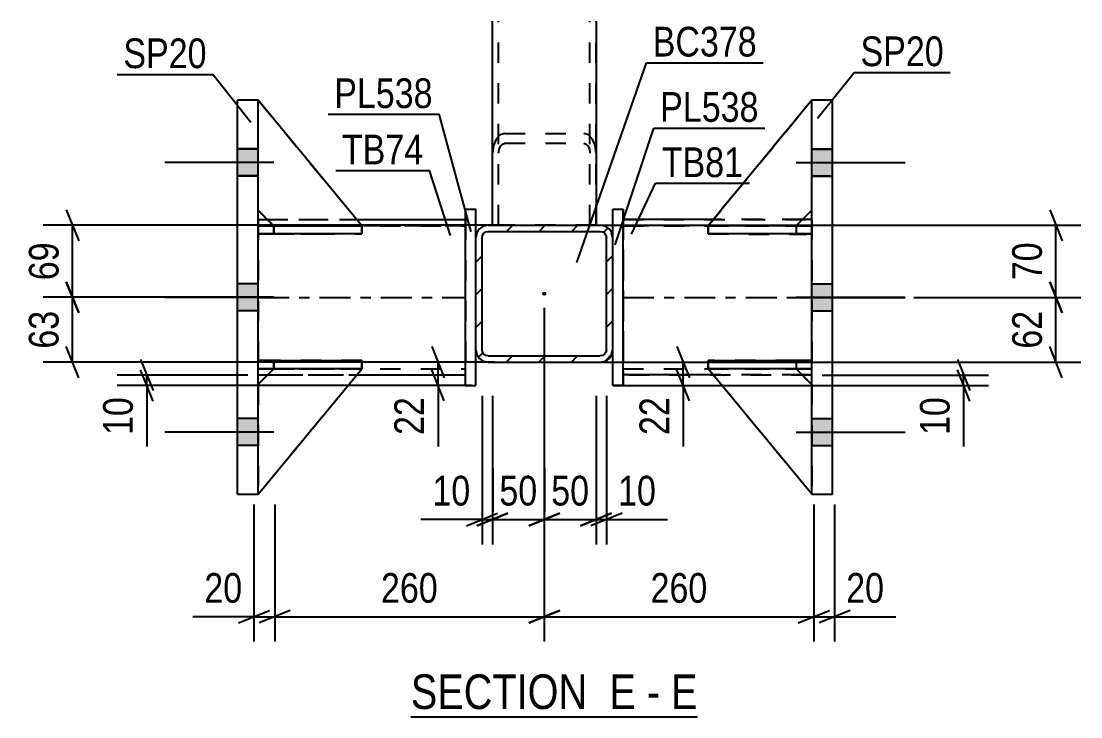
# Model space of a CAD drawing. Header units: millimetres. Extents: x 0 to 841, y 0 to 594.
# Drawn here: x 189.4 to 291.6, y 102.6 to 169.7 of the extents above; entities that cross this region are included whole.
import ezdxf

# ---------------------------------------------------------------- set-up
doc = ezdxf.new("R2010")
doc.units = ezdxf.units.MM
doc.linetypes.add('DXK_LINE_DOT2', pattern=[3.9198, 1.9599, -1.9599])
doc.linetypes.add('DXK_LINE_DOT3', pattern=[5.9187, 2.979, -0.9799, 0.9799, -0.9799])
doc.styles.add('Arial Narrow', font='ARIALN.TTF', dxfattribs={"height": 0.2})

# ---------------------------------------------------------------- blocks, each defined once
blk = doc.blocks.new('Unknown-122573578-15 - 1250')
at = {"color": 6, "linetype": 'Continuous'}
blk.add_line((226.98, 102.63), (254.62, 102.63), dxfattribs=at)
at = {"color": 0, "linetype": 'Continuous'}
for points in [[(245.08, 103.38), (245.08, 106.88), (226.98, 106.88), (226.98, 103.38)], [(248.69, 103.38), (248.69, 106.88), (246.13, 106.88), (246.13, 103.38)], [(251.02, 103.38), (251.02, 106.88), (249.74, 106.88), (249.74, 103.38)], [(254.62, 103.38), (254.62, 106.88), (252.07, 106.88), (252.07, 103.38)]]:
    blk.add_wipeout(points, dxfattribs=at)
at = {"color": 7, "linetype": 'Continuous', "style": 'Arial Narrow'}
for s, p in [('SECTION ', (226.98, 103.38)), ('E', (246.13, 103.38)), ('E', (252.07, 103.38)), ('-', (249.74, 103.38))]:
    blk.add_text(s, height=3.34, dxfattribs=at).set_placement(p)
blk = doc.blocks.new('Part-122573578-1292 - 1250')
at = {"color": 2, "linetype": 'Continuous'}
for p, q in [((210.25, 124.09), (210.25, 162.1)), ((212.25, 162.1), (210.25, 162.1)), ((212.25, 124.09), (212.25, 162.1)), ((210.25, 124.1), (212.25, 124.1))]:
    blk.add_line(p, q, dxfattribs=at)
blk = doc.blocks.new('Part-122573578-1438 - 1250')
at = {"color": 2, "linetype": 'Continuous'}
for p, q in [((256.15, 150.6), (247.45, 150.6)), ((265.65, 150.6), (264.75, 150.6)), ((256.13, 135.6), (247.45, 135.6)), ((265.65, 135.6), (264.74, 135.6))]:
    blk.add_line(p, q, dxfattribs=at)
at = {"color": 7, "linetype": 'DXK_LINE_DOT2'}
for p, q in [((247.45, 150.6), (247.45, 150.59)), ((247.45, 135.6), (247.45, 150.6)), ((247.45, 150.59), (247.45, 135.59)), ((247.45, 150.59), (265.65, 150.59)), ((264.75, 150.6), (256.15, 150.6)), ((265.65, 150.59), (265.65, 150.6)), ((265.65, 150.6), (265.65, 135.59)), ((247.45, 150), (247.45, 149.99)), ((265.65, 150), (247.45, 150)), ((247.45, 149.99), (265.65, 149.99)), ((247.45, 136.19), (247.45, 136.2)), ((247.45, 136.2), (265.65, 136.2)), ((247.45, 136.19), (265.65, 136.19)), ((247.45, 135.59), (247.45, 135.6)), ((265.65, 135.59), (247.45, 135.59)), ((264.74, 135.6), (256.13, 135.6))]:
    blk.add_line(p, q, dxfattribs=at)
at = {"color": 7, "linetype": 'DXK_LINE_DOT3'}
blk.add_line((247.45, 143.09), (265.65, 143.09), dxfattribs=at)
blk = doc.blocks.new('Part-122573578-1297 - 1250')
at = {"color": 2, "linetype": 'Continuous'}
for p, q in [((265.65, 124.09), (265.65, 162.1)), ((267.65, 162.1), (265.65, 162.1)), ((267.65, 124.09), (267.65, 162.1)), ((265.65, 124.1), (267.65, 124.1))]:
    blk.add_line(p, q, dxfattribs=at)
blk = doc.blocks.new('Part-122573578-1298 - 1250')
at = {"color": 2, "linetype": 'Continuous'}
for p, q in [((212.25, 149.2), (212.25, 150)), ((212.25, 150), (221, 150)), ((222.25, 150), (222.24, 150)), ((222.25, 149.2), (222.25, 150)), ((212.25, 149.2), (213.75, 149.2)), ((222.25, 149.2), (212.25, 149.2))]:
    blk.add_line(p, q, dxfattribs=at)
at = {"color": 7, "linetype": 'DXK_LINE_DOT2'}
for p, q in [((213.75, 150), (212.25, 150)), ((213.75, 149.2), (213.75, 150)), ((222.24, 150), (213.75, 150)), ((221, 150), (222.24, 150)), ((212.25, 149.2), (212.25, 149.2)), ((212.25, 149.2), (212.25, 149.2)), ((213.75, 149.2), (222.25, 149.2))]:
    blk.add_line(p, q, dxfattribs=at)
blk = doc.blocks.new('Part-122573578-1299 - 1250')
at = {"color": 2, "linetype": 'Continuous'}
for p, q in [((212.25, 136.2), (212.25, 137)), ((212.25, 137), (222.25, 137)), ((222.25, 136.2), (222.25, 137)), ((212.25, 136.2), (213.75, 136.2)), ((222.25, 136.2), (212.25, 136.2))]:
    blk.add_line(p, q, dxfattribs=at)
at = {"color": 7, "linetype": 'DXK_LINE_DOT2'}
for p, q in [((213.75, 137), (212.25, 137)), ((213.75, 136.2), (213.75, 137)), ((222.25, 137), (213.75, 137)), ((212.25, 136.2), (212.25, 136.2)), ((212.25, 136.2), (212.25, 136.2)), ((213.75, 136.2), (222.25, 136.2))]:
    blk.add_line(p, q, dxfattribs=at)
blk = doc.blocks.new('Part-122573578-1428 - 1250')
at = {"color": 2, "linetype": 'Continuous'}
for p, q in [((232.25, 151.6), (233.25, 151.6)), ((232.25, 134.6), (232.25, 151.6)), ((233.25, 148.84), (233.25, 151.6)), ((233.25, 134.6), (233.25, 138.04)), ((232.25, 134.6), (233.25, 134.6)), ((232.25, 134.6), (233.25, 134.6))]:
    blk.add_line(p, q, dxfattribs=at)
at = {"color": 7, "linetype": 'DXK_LINE_DOT2'}
for p, q in [((232.25, 151.6), (233.25, 151.6)), ((233.25, 138.04), (233.25, 148.84)), ((232.25, 134.6), (232.25, 134.6)), ((232.25, 134.6), (232.25, 134.6)), ((233.25, 134.6), (233.25, 134.6)), ((233.25, 134.6), (233.25, 134.6))]:
    blk.add_line(p, q, dxfattribs=at)
blk = doc.blocks.new('Part-122573578-1300 - 1250')
at = {"color": 7, "linetype": 'DXK_LINE_DOT2'}
for p, q in [((212.25, 149.99), (212.25, 150)), ((212.25, 149.2), (212.25, 150)), ((212.25, 150), (213.75, 150)), ((222.25, 150), (212.7, 149.99)), ((213.75, 150), (222.25, 150)), ((213.75, 150), (213.75, 149.2)), ((222.25, 150), (222.25, 149.2)), ((213.75, 149.2), (212.25, 149.2)), ((212.25, 149.2), (212.25, 149.19)), ((222.25, 149.2), (212.7, 149.19)), ((222.25, 149.2), (213.75, 149.2))]:
    blk.add_line(p, q, dxfattribs=at)
blk = doc.blocks.new('Part-122573578-1301 - 1250')
at = {"color": 7, "linetype": 'DXK_LINE_DOT2'}
for p, q in [((212.25, 136.99), (212.25, 137)), ((212.25, 136.2), (212.25, 137)), ((212.25, 137), (213.75, 137)), ((222.25, 137), (212.7, 136.99)), ((213.75, 137), (222.25, 137)), ((213.75, 137), (213.75, 136.2)), ((222.25, 137), (222.25, 136.2)), ((213.75, 136.2), (212.25, 136.2)), ((212.25, 136.2), (212.25, 136.19)), ((222.25, 136.2), (212.7, 136.19)), ((222.25, 136.2), (213.75, 136.2))]:
    blk.add_line(p, q, dxfattribs=at)
blk = doc.blocks.new('Part-122573578-1302 - 1250')
at = {"color": 7, "linetype": 'DXK_LINE_DOT2'}
for p, q in [((212.25, 151.49), (212.25, 162.1)), ((212.25, 162.1), (222.25, 149.99)), ((212.25, 162.1), (222.25, 149.99)), ((213.75, 149.99), (212.25, 151.49)), ((213.75, 149.99), (212.25, 151.49)), ((222.25, 149.99), (213.75, 149.99)), ((213.75, 149.99), (213.75, 149.99)), ((213.75, 149.99), (222.25, 149.99)), ((222.25, 149.99), (222.25, 149.99))]:
    blk.add_line(p, q, dxfattribs=at)
blk = doc.blocks.new('Part-122573578-1303 - 1250')
at = {"color": 2, "linetype": 'Continuous'}
for p, q in [((222.25, 149.99), (212.25, 162.1)), ((213.73, 150), (212.25, 151.49)), ((221, 149.99), (222.25, 149.99)), ((222.25, 149.99), (222.25, 149.99))]:
    blk.add_line(p, q, dxfattribs=at)
at = {"color": 7, "linetype": 'DXK_LINE_DOT2'}
for p, q in [((212.25, 151.49), (212.25, 162.1)), ((212.25, 162.1), (222.25, 149.99)), ((213.75, 149.99), (212.25, 151.49)), ((213.75, 149.99), (213.73, 150)), ((222.25, 149.99), (213.75, 149.99)), ((213.75, 149.99), (213.75, 149.99)), ((213.75, 149.99), (221, 149.99))]:
    blk.add_line(p, q, dxfattribs=at)
blk = doc.blocks.new('Part-122573578-1304 - 1250')
at = {"color": 7, "linetype": 'DXK_LINE_DOT2'}
for p, q in [((213.75, 136.19), (212.25, 134.69)), ((212.25, 124.1), (222.25, 136.19)), ((212.25, 134.68), (213.75, 136.18)), ((212.25, 124.1), (222.25, 136.18)), ((222.25, 136.19), (213.75, 136.19)), ((213.75, 136.19), (213.75, 136.18)), ((213.75, 136.18), (222.25, 136.18)), ((222.25, 136.19), (222.25, 136.18)), ((212.25, 134.69), (212.25, 124.1))]:
    blk.add_line(p, q, dxfattribs=at)
at = {"color": 2, "linetype": 'Continuous'}
blk.add_line((212.25, 124.1), (212.25, 124.1), dxfattribs=at)
blk = doc.blocks.new('Part-122573578-1433 - 1250')
at = {"color": 2, "linetype": 'Continuous'}
for p, q in [((246.45, 151.6), (247.45, 151.6)), ((246.45, 148.84), (246.45, 151.6)), ((247.45, 134.6), (247.45, 151.6)), ((246.45, 134.6), (246.45, 138.04)), ((246.45, 134.6), (247.45, 134.6)), ((247.45, 134.6), (246.45, 134.6))]:
    blk.add_line(p, q, dxfattribs=at)
at = {"color": 7, "linetype": 'DXK_LINE_DOT2'}
for p, q in [((246.45, 151.6), (246.45, 151.6)), ((246.45, 151.6), (247.45, 151.6)), ((246.45, 134.6), (246.45, 151.6)), ((247.45, 151.6), (247.45, 151.6)), ((247.45, 151.6), (247.45, 134.6)), ((246.45, 138.04), (246.45, 148.84)), ((246.45, 134.6), (246.45, 134.6)), ((247.45, 134.6), (247.45, 134.6))]:
    blk.add_line(p, q, dxfattribs=at)
blk = doc.blocks.new('Part-122573578-1305 - 1250')
at = {"color": 2, "linetype": 'Continuous'}
for p, q in [((213.75, 136.19), (212.25, 134.69)), ((212.25, 124.1), (222.25, 136.19)), ((222.25, 136.19), (213.75, 136.19)), ((213.75, 136.19), (213.75, 136.19)), ((222.25, 136.19), (222.25, 136.19))]:
    blk.add_line(p, q, dxfattribs=at)
at = {"color": 7, "linetype": 'DXK_LINE_DOT2'}
for p, q in [((212.25, 134.69), (213.75, 136.19)), ((212.25, 124.1), (222.25, 136.19)), ((213.75, 136.19), (222.25, 136.19)), ((212.25, 134.69), (212.25, 124.1))]:
    blk.add_line(p, q, dxfattribs=at)
blk = doc.blocks.new('Part-122573578-1306 - 1250')
at = {"color": 2, "linetype": 'Continuous'}
for p, q in [((255.65, 150), (255.65, 150)), ((255.65, 150), (255.65, 149.2)), ((265.65, 150), (256.89, 150)), ((265.65, 149.2), (265.65, 150)), ((265.65, 149.2), (255.65, 149.2)), ((264.15, 149.2), (265.65, 149.2))]:
    blk.add_line(p, q, dxfattribs=at)
at = {"color": 7, "linetype": 'DXK_LINE_DOT2'}
for p, q in [((256.89, 150), (255.65, 150)), ((264.15, 150), (255.65, 150)), ((264.15, 150), (265.65, 150)), ((264.15, 150), (264.15, 149.2)), ((265.65, 150), (265.65, 150)), ((255.65, 149.2), (264.15, 149.2)), ((265.65, 149.2), (265.65, 149.2)), ((265.65, 149.2), (265.65, 149.2))]:
    blk.add_line(p, q, dxfattribs=at)
blk = doc.blocks.new('Bolt-122573578-1352 - 1250')
at = {"linetype": 'Continuous'}
for points in [[(267.65, 154.8), (267.65, 157.4), (265.65, 157.4), (265.65, 154.8)], [(267.65, 154.79), (267.65, 157.39), (265.65, 157.39), (265.65, 154.79)], [(267.65, 154.79), (267.65, 157.39), (265.65, 157.39), (265.65, 154.79)], [(267.65, 141.8), (267.65, 144.4), (265.65, 144.4), (265.65, 141.8)], [(267.65, 141.79), (267.65, 144.39), (265.65, 144.39), (265.65, 141.79)], [(267.65, 128.8), (267.65, 131.4), (265.65, 131.4), (265.65, 128.8)], [(267.65, 128.79), (267.65, 131.39), (265.65, 131.39), (265.65, 128.79)], [(267.65, 128.79), (267.65, 131.39), (265.65, 131.39), (265.65, 128.79)]]:
    blk.add_hatch(color=1, dxfattribs=at).paths.add_polyline_path(points)
at = {"color": 1, "linetype": 'Continuous'}
for p, q in [((265.65, 157.4), (267.65, 157.4)), ((265.65, 157.39), (267.65, 157.39)), ((265.65, 157.39), (267.65, 157.39)), ((264.15, 156.1), (274.65, 156.1)), ((264.15, 156.09), (274.65, 156.09)), ((264.15, 156.09), (274.65, 156.09)), ((265.65, 154.8), (267.65, 154.8)), ((265.65, 154.79), (267.65, 154.79)), ((265.65, 154.79), (267.65, 154.79)), ((265.65, 144.4), (267.65, 144.4)), ((265.65, 144.39), (267.65, 144.39)), ((264.15, 143.1), (274.65, 143.1)), ((264.15, 143.09), (274.65, 143.09)), ((265.65, 141.8), (267.65, 141.8)), ((265.65, 141.79), (267.65, 141.79)), ((265.65, 131.4), (267.65, 131.4)), ((265.65, 131.39), (267.65, 131.39)), ((265.65, 131.39), (267.65, 131.39)), ((264.15, 130.1), (274.65, 130.1)), ((264.15, 130.09), (274.65, 130.09)), ((264.15, 130.09), (274.65, 130.09)), ((265.65, 128.8), (267.65, 128.8)), ((265.65, 128.79), (267.65, 128.79)), ((265.65, 128.79), (267.65, 128.79))]:
    blk.add_line(p, q, dxfattribs=at)
blk = doc.blocks.new('Bolt-122573578-1353 - 1250')
at = {"linetype": 'Continuous'}
for points in [[(212.25, 154.8), (212.25, 157.4), (210.25, 157.4), (210.25, 154.8)], [(212.25, 154.79), (212.25, 157.39), (210.25, 157.39), (210.25, 154.79)], [(212.25, 154.79), (212.25, 157.39), (210.25, 157.39), (210.25, 154.79)], [(212.25, 141.8), (212.25, 144.4), (210.25, 144.4), (210.25, 141.8)], [(212.25, 141.79), (212.25, 144.39), (210.25, 144.39), (210.25, 141.79)], [(212.25, 128.8), (212.25, 131.4), (210.25, 131.4), (210.25, 128.8)], [(212.25, 128.79), (212.25, 131.39), (210.25, 131.39), (210.25, 128.79)], [(212.25, 128.79), (212.25, 131.39), (210.25, 131.39), (210.25, 128.79)]]:
    blk.add_hatch(color=1, dxfattribs=at).paths.add_polyline_path(points)
at = {"color": 1, "linetype": 'Continuous'}
for p, q in [((212.25, 157.4), (210.25, 157.4)), ((212.25, 157.39), (210.25, 157.39)), ((212.25, 157.39), (210.25, 157.39)), ((213.75, 156.1), (203.25, 156.1)), ((213.75, 156.09), (203.25, 156.09)), ((213.75, 156.09), (203.25, 156.09)), ((212.25, 154.8), (210.25, 154.8)), ((212.25, 154.79), (210.25, 154.79)), ((212.25, 154.79), (210.25, 154.79)), ((212.25, 144.4), (210.25, 144.4)), ((212.25, 144.39), (210.25, 144.39)), ((213.75, 143.1), (203.25, 143.1)), ((213.75, 143.09), (203.25, 143.09)), ((212.25, 141.8), (210.25, 141.8)), ((212.25, 141.79), (210.25, 141.79)), ((212.25, 131.4), (210.25, 131.4)), ((212.25, 131.39), (210.25, 131.39)), ((212.25, 131.39), (210.25, 131.39)), ((213.75, 130.1), (203.25, 130.1)), ((213.75, 130.09), (203.25, 130.09)), ((213.75, 130.09), (203.25, 130.09)), ((212.25, 128.8), (210.25, 128.8)), ((212.25, 128.79), (210.25, 128.79)), ((212.25, 128.79), (210.25, 128.79))]:
    blk.add_line(p, q, dxfattribs=at)
blk = doc.blocks.new('Part-122573578-1392 - 1250')
at = {"color": 2, "linetype": 'Continuous'}
for p, q in [((255.65, 137), (265.65, 137)), ((255.65, 137), (255.65, 136.2)), ((265.65, 136.2), (265.65, 137)), ((265.65, 136.2), (255.65, 136.2)), ((264.15, 136.2), (265.65, 136.2))]:
    blk.add_line(p, q, dxfattribs=at)
at = {"color": 7, "linetype": 'DXK_LINE_DOT2'}
for p, q in [((264.15, 137), (255.65, 137)), ((265.65, 137), (264.15, 137)), ((264.15, 137), (264.15, 136.2)), ((265.65, 137), (265.65, 137)), ((255.65, 136.2), (264.15, 136.2)), ((265.65, 136.2), (265.65, 136.2)), ((265.65, 136.2), (265.65, 136.2))]:
    blk.add_line(p, q, dxfattribs=at)
blk = doc.blocks.new('Part-122573578-1457 - 1250')
at = {"linetype": 'Continuous'}
h = blk.add_hatch(dxfattribs=at)
h.set_pattern_fill('', scale=0.7, style=0, pattern_type=0)
h.set_pattern_definition([(45, (245.7052, 136.9355), (-1.57154, 1.57154), [])])
h.paths.add_polyline_path([(245.25, 136.84), (245.71, 136.94), (246.09, 137.2), (246.35, 137.58), (246.45, 138.04), (246.45, 148.84), (246.35, 149.3), (246.09, 149.69), (245.71, 149.95), (245.25, 150.04), (234.45, 150.04), (233.99, 149.95), (233.6, 149.69), (233.34, 149.3), (233.25, 148.84), (233.25, 138.04), (233.34, 137.58), (233.6, 137.2), (233.99, 136.94), (234.45, 136.84)])
h.paths.add_polyline_path([(234.45, 137.44), (234.22, 137.49), (234.02, 137.62), (233.89, 137.81), (233.85, 138.04), (233.85, 148.84), (233.89, 149.07), (234.02, 149.27), (234.22, 149.4), (234.45, 149.44), (245.25, 149.44), (245.48, 149.4), (245.67, 149.27), (245.8, 149.07), (245.85, 148.84), (245.85, 138.04), (245.8, 137.81), (245.67, 137.62), (245.48, 137.49), (245.25, 137.44)])
blk.add_hatch(color=246, dxfattribs=at).paths.add_polyline_path([(239.85, 143.34, -1), (239.85, 143.54, -1)])
at = {"color": 2, "linetype": 'Continuous'}
for p, q in [((233.34, 149.3), (233.25, 148.84)), ((233.89, 149.07), (234.02, 149.27)), ((234.45, 150.04), (233.99, 149.95)), ((234.02, 149.27), (234.22, 149.4)), ((234.22, 149.4), (234.45, 149.44)), ((234.45, 150.04), (245.25, 150.04)), ((234.45, 149.44), (245.25, 149.44)), ((245.71, 149.95), (245.25, 150.04)), ((245.25, 149.44), (245.48, 149.4)), ((245.48, 149.4), (245.67, 149.27)), ((245.67, 149.27), (245.8, 149.07)), ((246.45, 148.84), (246.35, 149.3)), ((233.25, 138.04), (233.25, 148.84)), ((233.85, 148.84), (233.89, 149.07)), ((233.85, 138.04), (233.85, 148.84)), ((245.8, 149.07), (245.85, 148.84)), ((245.85, 138.04), (245.85, 148.84)), ((246.45, 138.04), (246.45, 148.84)), ((233.25, 138.04), (233.34, 137.58)), ((233.89, 137.81), (233.85, 138.04)), ((245.85, 138.04), (245.8, 137.81)), ((246.35, 137.58), (246.45, 138.04)), ((234.02, 137.62), (233.89, 137.81)), ((234.22, 137.49), (234.02, 137.62)), ((234.45, 137.44), (234.22, 137.49)), ((234.45, 137.44), (245.25, 137.44)), ((245.48, 137.49), (245.25, 137.44)), ((245.67, 137.62), (245.48, 137.49)), ((245.8, 137.81), (245.67, 137.62)), ((233.99, 136.94), (234.45, 136.84)), ((234.45, 136.84), (245.25, 136.84)), ((245.25, 136.84), (245.71, 136.94))]:
    blk.add_line(p, q, dxfattribs=at)
at = {"color": 7, "linetype": 'DXK_LINE_DOT3'}
blk.add_line((239.85, 143.44), (239.85, 143.44), dxfattribs=at)
at = {"color": 246, "linetype": 'DXK_LINE_DOT2'}
blk.add_line((239.85, 143.44), (239.85, 143.44), dxfattribs=at)
at = {"color": 246, "linetype": 'Continuous'}
blk.add_circle((239.85, 143.44), 0.1, dxfattribs=at)
at = {"color": 2, "linetype": 'Continuous'}
for centre, start, end in [((234.45, 148.84), 112.5, 157.5), ((245.25, 148.84), 22.5, 67.5), ((234.45, 138.04), 202.5, 247.5), ((245.25, 138.04), 292.5, 337.5)]:
    blk.add_arc(centre, 1.2, start, end, dxfattribs=at)
blk = doc.blocks.new('Part-122573578-1393 - 1250')
at = {"color": 7, "linetype": 'DXK_LINE_DOT2'}
for p, q in [((255.65, 149.2), (255.65, 150)), ((255.65, 150), (265.19, 149.99)), ((255.65, 150), (264.15, 150)), ((264.15, 150), (265.65, 150)), ((264.15, 150), (264.15, 149.2)), ((265.65, 150), (265.65, 149.99)), ((265.65, 149.2), (265.65, 150)), ((264.15, 149.2), (255.65, 149.2)), ((255.65, 149.2), (265.19, 149.19)), ((265.65, 149.2), (264.15, 149.2)), ((265.65, 149.19), (265.65, 149.2))]:
    blk.add_line(p, q, dxfattribs=at)
blk = doc.blocks.new('Part-122573578-1394 - 1250')
at = {"color": 7, "linetype": 'DXK_LINE_DOT2'}
for p, q in [((255.65, 136.2), (255.65, 137)), ((255.65, 137), (265.19, 136.99)), ((255.65, 137), (264.15, 137)), ((264.15, 137), (265.65, 137)), ((264.15, 137), (264.15, 136.2)), ((265.65, 137), (265.65, 136.99)), ((265.65, 136.2), (265.65, 137)), ((264.15, 136.2), (255.65, 136.2)), ((255.65, 136.2), (265.19, 136.19)), ((265.65, 136.2), (264.15, 136.2)), ((265.65, 136.19), (265.65, 136.2))]:
    blk.add_line(p, q, dxfattribs=at)
blk = doc.blocks.new('Part-122573578-1395 - 1250')
at = {"color": 7, "linetype": 'DXK_LINE_DOT2'}
for p, q in [((265.65, 162.1), (255.65, 149.99)), ((255.65, 149.99), (265.65, 162.1)), ((265.65, 151.49), (265.65, 162.1)), ((264.15, 149.99), (265.65, 151.49)), ((264.15, 149.99), (265.65, 151.49)), ((255.65, 149.99), (264.15, 149.99)), ((255.65, 149.99), (255.65, 149.99)), ((264.15, 149.99), (255.65, 149.99)), ((264.15, 149.99), (264.15, 149.99))]:
    blk.add_line(p, q, dxfattribs=at)
blk = doc.blocks.new('Part-122573578-1396 - 1250')
at = {"color": 2, "linetype": 'Continuous'}
for p, q in [((265.65, 162.1), (255.65, 149.99)), ((264.16, 150), (265.65, 151.49)), ((256.89, 149.99), (255.65, 149.99)), ((255.65, 149.99), (255.65, 149.99))]:
    blk.add_line(p, q, dxfattribs=at)
at = {"color": 7, "linetype": 'DXK_LINE_DOT2'}
for p, q in [((255.65, 149.99), (265.65, 162.1)), ((265.65, 151.49), (265.65, 162.1)), ((264.15, 149.99), (265.65, 151.49)), ((264.15, 149.99), (255.65, 149.99)), ((264.15, 149.99), (256.89, 149.99)), ((264.15, 149.99), (264.16, 150)), ((264.15, 149.99), (264.15, 149.99))]:
    blk.add_line(p, q, dxfattribs=at)
blk = doc.blocks.new('Part-122573578-1397 - 1250')
at = {"color": 7, "linetype": 'DXK_LINE_DOT2'}
for p, q in [((255.65, 136.18), (255.65, 136.19)), ((264.15, 136.19), (255.65, 136.19)), ((265.65, 124.1), (255.65, 136.19)), ((255.65, 136.18), (264.15, 136.18)), ((265.65, 124.1), (255.65, 136.18)), ((264.15, 136.18), (264.15, 136.19)), ((264.15, 136.19), (265.65, 134.69)), ((264.15, 136.18), (265.65, 134.68)), ((265.65, 134.69), (265.65, 124.1))]:
    blk.add_line(p, q, dxfattribs=at)
at = {"color": 2, "linetype": 'Continuous'}
blk.add_line((265.65, 124.1), (265.65, 124.1), dxfattribs=at)
blk = doc.blocks.new('Part-122573578-1398 - 1250')
at = {"color": 2, "linetype": 'Continuous'}
for p, q in [((255.65, 136.19), (255.65, 136.19)), ((264.15, 136.19), (255.65, 136.19)), ((265.65, 124.1), (255.65, 136.19)), ((264.15, 136.19), (264.15, 136.19)), ((264.15, 136.19), (265.65, 134.69))]:
    blk.add_line(p, q, dxfattribs=at)
at = {"color": 7, "linetype": 'DXK_LINE_DOT2'}
for p, q in [((255.65, 136.19), (264.15, 136.19)), ((265.65, 124.1), (255.65, 136.19)), ((264.15, 136.19), (265.65, 134.69)), ((265.65, 134.69), (265.65, 124.1))]:
    blk.add_line(p, q, dxfattribs=at)
blk = doc.blocks.new('Part-122573578-1413 - 1250')
at = {"color": 2, "linetype": 'Continuous'}
for p, q in [((212.25, 150.6), (213.14, 150.6)), ((221.74, 150.6), (232.25, 150.6)), ((212.25, 135.6), (213.15, 135.6)), ((221.76, 135.6), (232.25, 135.6))]:
    blk.add_line(p, q, dxfattribs=at)
at = {"color": 7, "linetype": 'DXK_LINE_DOT2'}
for p, q in [((212.25, 150.59), (212.25, 150.6)), ((212.25, 150.6), (212.25, 135.59)), ((212.25, 150.59), (232.25, 150.59)), ((213.14, 150.6), (221.74, 150.6)), ((232.25, 150.59), (232.25, 150.6)), ((232.25, 150.6), (232.25, 135.59)), ((212.25, 150), (232.25, 150)), ((232.25, 149.99), (212.25, 149.99)), ((212.25, 136.2), (232.25, 136.2)), ((212.25, 136.19), (232.25, 136.19)), ((232.25, 135.59), (212.25, 135.59)), ((213.15, 135.6), (221.76, 135.6))]:
    blk.add_line(p, q, dxfattribs=at)
at = {"color": 7, "linetype": 'DXK_LINE_DOT3'}
blk.add_line((212.25, 143.09), (232.25, 143.09), dxfattribs=at)
blk = doc.blocks.new('Part-122573578-1468 - 1250')
at = {"color": 2, "linetype": 'Continuous'}
for p, q in [((234.85, 150.04), (234.85, 169.73)), ((244.85, 169.73), (244.85, 150.04))]:
    blk.add_line(p, q, dxfattribs=at)
at = {"color": 7, "linetype": 'DXK_LINE_DOT2'}
for p, q in [((235.45, 150.04), (235.45, 169.73)), ((244.25, 150.04), (244.25, 169.73)), ((244.85, 150.04), (234.85, 150.04))]:
    blk.add_line(p, q, dxfattribs=at)
blk = doc.blocks.new('Part-122573578-1469 - 1250')
at = {"color": 7, "linetype": 'DXK_LINE_DOT2'}
for p, q in [((234.85, 150.04), (234.85, 169.73)), ((235.45, 150.04), (235.45, 169.73)), ((244.25, 150.04), (244.25, 169.73)), ((244.85, 150.04), (244.85, 169.73)), ((235.59, 158.75), (235.2, 158.34)), ((236.05, 158.89), (235.59, 158.75)), ((236.05, 158.89), (243.65, 158.89)), ((244.11, 158.75), (243.65, 158.89)), ((244.49, 158.34), (244.11, 158.75)), ((234.94, 157.72), (234.85, 157)), ((235.2, 158.34), (234.94, 157.72)), ((235.49, 157.36), (235.62, 157.67)), ((235.62, 157.67), (235.82, 157.87)), ((235.82, 157.87), (236.05, 157.95)), ((236.05, 157.95), (243.65, 157.95)), ((243.65, 157.95), (243.88, 157.87)), ((243.88, 157.87), (244.07, 157.67)), ((244.07, 157.67), (244.2, 157.36)), ((244.75, 157.72), (244.49, 158.34)), ((244.85, 157), (244.75, 157.72)), ((235.45, 157), (235.49, 157.36)), ((244.2, 157.36), (244.25, 157)), ((234.85, 150.04), (244.85, 150.04))]:
    blk.add_line(p, q, dxfattribs=at)
blk = doc.blocks.new('StraightDimension-122573578-1581 - 1250')
at = {"color": 7, "linetype": 'Continuous'}
for p, q in [((229, 138.34), (230.2, 135.34)), ((235.05, 136.84), (226.75, 136.84)), ((230.2, 133.1), (229, 136.1)), ((229.6, 134.6), (229.6, 136.84)), ((232.85, 134.6), (226.75, 134.6)), ((229.6, 134.6), (229.6, 128.69)), ((229.6, 134.6), (229.6, 128.69))]:
    blk.add_line(p, q, dxfattribs=at)
at = {"color": 0}
blk.add_wipeout([(228.85, 134.07), (224.65, 134.07), (224.65, 129.21), (228.85, 129.21)], dxfattribs=at)
at = {"color": 3, "style": 'Arial Narrow'}
blk.add_text('22', height=2.863, rotation=90.0002, dxfattribs=at).set_placement((228.25, 129.81))
blk = doc.blocks.new('StraightDimension-122573578-1538 - 1250')
at = {"color": 7, "linetype": 'Continuous'}
for p, q in [((193.75, 144.6), (194.95, 141.6)), ((206.35, 143.1), (191.5, 143.1)), ((194.35, 136.84), (194.35, 143.1)), ((194.95, 135.34), (193.75, 138.34)), ((235.05, 136.84), (191.5, 136.84))]:
    blk.add_line(p, q, dxfattribs=at)
at = {"color": 0}
blk.add_wipeout([(193.6, 142.4), (189.4, 142.4), (189.4, 137.54), (193.6, 137.54)], dxfattribs=at)
at = {"color": 3, "style": 'Arial Narrow'}
blk.add_text('63', height=2.863, rotation=90.0002, dxfattribs=at).set_placement((193, 138.14))
blk = doc.blocks.new('StraightDimension-122573578-1479 - 1250')
at = {"color": 7, "linetype": 'Continuous'}
for p, q in [((265.85, 123.1), (265.85, 109.88)), ((267.85, 123.1), (267.85, 109.88)), ((264.35, 111.68), (267.35, 112.88)), ((269.35, 112.88), (266.35, 111.68)), ((265.85, 112.28), (267.85, 112.28)), ((267.85, 112.28), (273.75, 112.28)), ((267.85, 112.28), (273.75, 112.28))]:
    blk.add_line(p, q, dxfattribs=at)
at = {"color": 0}
blk.add_wipeout([(273.23, 113.03), (273.23, 117.23), (268.37, 117.23), (268.37, 113.03)], dxfattribs=at)
at = {"color": 3, "style": 'Arial Narrow'}
blk.add_text('20', height=2.863, dxfattribs=at).set_placement((268.97, 113.63))
blk = doc.blocks.new('StraightDimension-122573578-1491 - 1250')
at = {"color": 7, "linetype": 'Continuous'}
for p, q in [((211.85, 123.1), (211.85, 109.88)), ((213.85, 123.1), (213.85, 109.88)), ((210.35, 111.68), (213.35, 112.88)), ((215.35, 112.88), (212.35, 111.68)), ((211.85, 112.28), (205.94, 112.28)), ((211.85, 112.28), (205.94, 112.28)), ((211.85, 112.28), (213.85, 112.28))]:
    blk.add_line(p, q, dxfattribs=at)
at = {"color": 0}
blk.add_wipeout([(211.32, 113.03), (211.32, 117.23), (206.46, 117.23), (206.46, 113.03)], dxfattribs=at)
at = {"color": 3, "style": 'Arial Narrow'}
blk.add_text('20', height=2.863, dxfattribs=at).set_placement((207.06, 113.63))
blk = doc.blocks.new('StraightDimension-122573578-1492 - 1250')
at = {"color": 7, "linetype": 'Continuous'}
for p, q in [((239.85, 142.09), (239.85, 109.88)), ((213.85, 123.1), (213.85, 109.88)), ((215.35, 112.88), (212.35, 111.68)), ((238.35, 111.68), (241.35, 112.88)), ((213.85, 112.28), (239.85, 112.28))]:
    blk.add_line(p, q, dxfattribs=at)
at = {"color": 0}
blk.add_wipeout([(230.19, 113.03), (230.19, 117.23), (223.5, 117.23), (223.5, 113.03)], dxfattribs=at)
at = {"color": 3, "style": 'Arial Narrow'}
blk.add_text('260', height=2.863, dxfattribs=at).set_placement((224.1, 113.63))
blk = doc.blocks.new('StraightDimension-122573578-1604 - 1250')
at = {"color": 7, "linetype": 'Continuous'}
for p, q in [((200.91, 137.09), (202.11, 134.09)), ((202.11, 133.09), (200.91, 136.09)), ((211.25, 135.59), (198.66, 135.59)), ((201.51, 134.59), (201.51, 135.59)), ((232.85, 134.59), (198.66, 134.59)), ((201.51, 134.59), (201.51, 128.69)), ((201.51, 134.59), (201.51, 128.69))]:
    blk.add_line(p, q, dxfattribs=at)
at = {"color": 0}
blk.add_wipeout([(200.76, 134.07), (196.56, 134.07), (196.56, 129.21), (200.76, 129.21)], dxfattribs=at)
at = {"color": 3, "style": 'Arial Narrow'}
blk.add_text('10', height=2.863, rotation=90.0002, dxfattribs=at).set_placement((200.16, 129.81))
blk = doc.blocks.new('StraightDimension-122573578-1567 - 1250')
at = {"color": 7, "linetype": 'Continuous'}
for p, q in [((252.65, 138.34), (253.85, 135.34)), ((244.65, 136.84), (255.65, 136.84)), ((253.85, 133.1), (252.65, 136.1)), ((253.25, 134.6), (253.25, 136.84)), ((246.85, 134.6), (255.65, 134.6)), ((253.25, 134.6), (253.25, 128.69)), ((253.25, 134.6), (253.25, 128.69))]:
    blk.add_line(p, q, dxfattribs=at)
at = {"color": 0}
blk.add_wipeout([(252.5, 134.07), (248.3, 134.07), (248.3, 129.21), (252.5, 129.21)], dxfattribs=at)
at = {"color": 3, "style": 'Arial Narrow'}
blk.add_text('22', height=2.863, rotation=90.0002, dxfattribs=at).set_placement((251.9, 129.81))
blk = doc.blocks.new('StraightDimension-122573578-1480 - 1250')
at = {"color": 7, "linetype": 'Continuous'}
for p, q in [((239.85, 142.09), (239.85, 109.88)), ((265.85, 123.1), (265.85, 109.88)), ((241.35, 112.88), (238.35, 111.68)), ((264.35, 111.68), (267.35, 112.88)), ((239.85, 112.28), (265.85, 112.28))]:
    blk.add_line(p, q, dxfattribs=at)
at = {"color": 0}
blk.add_wipeout([(256.19, 113.03), (256.19, 117.23), (249.5, 117.23), (249.5, 113.03)], dxfattribs=at)
at = {"color": 3, "style": 'Arial Narrow'}
blk.add_text('260', height=2.863, dxfattribs=at).set_placement((250.1, 113.63))
blk = doc.blocks.new('StraightDimension-122573578-1521 - 1250')
at = {"color": 7, "linetype": 'Continuous'}
for p, q in [((288.6, 151.54), (289.8, 148.54)), ((244.65, 150.04), (291.6, 150.04)), ((289.2, 143.09), (289.2, 150.04)), ((289.8, 141.59), (288.6, 144.59)), ((275.5, 143.09), (291.6, 143.09))]:
    blk.add_line(p, q, dxfattribs=at)
at = {"color": 0}
blk.add_wipeout([(288.45, 149), (284.25, 149), (284.25, 144.14), (288.45, 144.14)], dxfattribs=at)
at = {"color": 3, "style": 'Arial Narrow'}
blk.add_text('70', height=2.863, rotation=90.0002, dxfattribs=at).set_placement((287.85, 144.74))
blk = doc.blocks.new('StraightDimension-122573578-1613 - 1250')
at = {"color": 7, "linetype": 'Continuous'}
for p, q in [((239.85, 142.09), (239.85, 119.26)), ((244.85, 133.6), (244.85, 119.26)), ((238.35, 121.06), (241.35, 122.26)), ((239.85, 121.66), (244.85, 121.66)), ((246.35, 122.26), (243.35, 121.06))]:
    blk.add_line(p, q, dxfattribs=at)
at = {"color": 0}
blk.add_wipeout([(244.77, 122.41), (244.77, 126.61), (239.92, 126.61), (239.92, 122.41)], dxfattribs=at)
at = {"color": 3, "style": 'Arial Narrow'}
blk.add_text('50', height=2.863, dxfattribs=at).set_placement((240.52, 123.01))
blk = doc.blocks.new('StraightDimension-122573578-1624 - 1250')
at = {"color": 7, "linetype": 'Continuous'}
for p, q in [((239.85, 142.09), (239.85, 119.26)), ((234.85, 133.6), (234.85, 119.26)), ((233.35, 121.06), (236.35, 122.26)), ((234.85, 121.66), (239.85, 121.66)), ((241.35, 122.26), (238.35, 121.06))]:
    blk.add_line(p, q, dxfattribs=at)
at = {"color": 0}
blk.add_wipeout([(239.77, 122.41), (239.77, 126.61), (234.92, 126.61), (234.92, 122.41)], dxfattribs=at)
at = {"color": 3, "style": 'Arial Narrow'}
blk.add_text('50', height=2.863, dxfattribs=at).set_placement((235.52, 123.01))
blk = doc.blocks.new('StraightDimension-122573578-1635 - 1250')
at = {"color": 7, "linetype": 'Continuous'}
for p, q in [((233.85, 133.6), (233.85, 119.26)), ((234.85, 133.6), (234.85, 119.26)), ((233.85, 121.66), (227.94, 121.66)), ((233.85, 121.66), (227.94, 121.66)), ((232.35, 121.06), (235.35, 122.26)), ((236.35, 122.26), (233.35, 121.06)), ((233.85, 121.66), (234.85, 121.66))]:
    blk.add_line(p, q, dxfattribs=at)
at = {"color": 0}
blk.add_wipeout([(233.32, 122.41), (233.32, 126.61), (228.46, 126.61), (228.46, 122.41)], dxfattribs=at)
at = {"color": 3, "style": 'Arial Narrow'}
blk.add_text('10', height=2.863, dxfattribs=at).set_placement((229.06, 123.01))
blk = doc.blocks.new('StraightDimension-122573578-1504 - 1250')
at = {"color": 7, "linetype": 'Continuous'}
for p, q in [((288.6, 144.59), (289.8, 141.59)), ((275.5, 143.09), (291.6, 143.09)), ((289.2, 136.84), (289.2, 143.09)), ((289.8, 135.34), (288.6, 138.34)), ((244.65, 136.84), (291.6, 136.84))]:
    blk.add_line(p, q, dxfattribs=at)
at = {"color": 0}
blk.add_wipeout([(288.45, 142.4), (284.25, 142.4), (284.25, 137.54), (288.45, 137.54)], dxfattribs=at)
at = {"color": 3, "style": 'Arial Narrow'}
blk.add_text('62', height=2.863, rotation=90.0002, dxfattribs=at).set_placement((287.85, 138.14))
blk = doc.blocks.new('StraightDimension-122573578-1551 - 1250')
at = {"color": 7, "linetype": 'Continuous'}
for p, q in [((193.75, 151.54), (194.95, 148.54)), ((235.05, 150.04), (191.5, 150.04)), ((194.35, 143.1), (194.35, 150.04)), ((194.95, 141.6), (193.75, 144.6)), ((206.35, 143.1), (191.5, 143.1))]:
    blk.add_line(p, q, dxfattribs=at)
at = {"color": 0}
blk.add_wipeout([(193.6, 149), (189.4, 149), (189.4, 144.14), (193.6, 144.14)], dxfattribs=at)
at = {"color": 3, "style": 'Arial Narrow'}
blk.add_text('69', height=2.863, rotation=90.0002, dxfattribs=at).set_placement((193, 144.74))
blk = doc.blocks.new('StraightDimension-122573578-1595 - 1250')
at = {"color": 7, "linetype": 'Continuous'}
for p, q in [((279.7, 137.09), (280.9, 134.09)), ((280.9, 133.09), (279.7, 136.09)), ((266.65, 135.59), (282.7, 135.59)), ((280.3, 134.59), (280.3, 135.59)), ((246.85, 134.59), (282.7, 134.59)), ((280.3, 134.59), (280.3, 128.69)), ((280.3, 134.59), (280.3, 128.69))]:
    blk.add_line(p, q, dxfattribs=at)
at = {"color": 0}
blk.add_wipeout([(279.55, 134.07), (275.35, 134.07), (275.35, 129.21), (279.55, 129.21)], dxfattribs=at)
at = {"color": 3, "style": 'Arial Narrow'}
blk.add_text('10', height=2.863, rotation=90.0002, dxfattribs=at).set_placement((278.95, 129.81))
blk = doc.blocks.new('StraightDimension-122573578-1612 - 1250')
at = {"color": 7, "linetype": 'Continuous'}
for p, q in [((244.85, 133.6), (244.85, 119.26)), ((245.85, 133.6), (245.85, 119.26)), ((243.35, 121.06), (246.35, 122.26)), ((247.35, 122.26), (244.35, 121.06)), ((244.85, 121.66), (245.85, 121.66)), ((245.85, 121.66), (251.75, 121.66)), ((245.85, 121.66), (251.75, 121.66))]:
    blk.add_line(p, q, dxfattribs=at)
at = {"color": 0}
blk.add_wipeout([(251.23, 122.41), (251.23, 126.61), (246.37, 126.61), (246.37, 122.41)], dxfattribs=at)
at = {"color": 3, "style": 'Arial Narrow'}
blk.add_text('10', height=2.863, dxfattribs=at).set_placement((246.97, 123.01))
blk = doc.blocks.new('Mark-122573578-1293 - 1250')
at = {"color": 30, "linetype": 'Continuous'}
for p, q in [((266.2, 160.36), (269.75, 164.79)), ((269.75, 164.79), (278.99, 164.79))]:
    blk.add_line(p, q, dxfattribs=at)
at = {"color": 0}
blk.add_wipeout([(278.39, 165.39), (278.39, 168.39), (270.35, 168.39), (270.35, 165.39)], dxfattribs=at)
blk.add_wipeout([(278.39, 165.39), (278.39, 168.39), (270.35, 168.39), (270.35, 165.39)], dxfattribs=at)
at = {"color": 3, "style": 'Arial Narrow'}
blk.add_text('SP20', height=2.863, dxfattribs=at).set_placement((270.35, 165.39))
blk = doc.blocks.new('Mark-122573578-1453 - 1250')
at = {"color": 30, "linetype": 'Continuous'}
for p, q in [((242.99, 146.45), (249.71, 165.72)), ((249.71, 165.72), (260.96, 165.72))]:
    blk.add_line(p, q, dxfattribs=at)
at = {"color": 0}
blk.add_wipeout([(260.36, 166.32), (260.36, 169.32), (250.31, 169.32), (250.31, 166.32)], dxfattribs=at)
blk.add_wipeout([(260.36, 166.32), (260.36, 169.32), (250.31, 169.32), (250.31, 166.32)], dxfattribs=at)
at = {"color": 3, "style": 'Arial Narrow'}
blk.add_text('BC378', height=2.863, dxfattribs=at).set_placement((250.31, 166.32))
blk = doc.blocks.new('Mark-122573578-1287 - 1250')
at = {"color": 30, "linetype": 'Continuous'}
for p in [(198.65, 164.6), (211.55, 159.95)]:
    blk.add_line(p, (207.89, 164.6), dxfattribs=at)
at = {"color": 0}
blk.add_wipeout([(207.29, 165.2), (207.29, 168.2), (199.25, 168.2), (199.25, 165.2)], dxfattribs=at)
blk.add_wipeout([(207.29, 165.2), (207.29, 168.2), (199.25, 168.2), (199.25, 165.2)], dxfattribs=at)
at = {"color": 3, "style": 'Arial Narrow'}
blk.add_text('SP20', height=2.863, dxfattribs=at).set_placement((199.25, 165.2))
blk = doc.blocks.new('Mark-122573578-1429 - 1250')
at = {"color": 30, "linetype": 'Continuous'}
for p, q in [((246.68, 148.17), (250.43, 159.42)), ((250.43, 159.42), (261.13, 159.42))]:
    blk.add_line(p, q, dxfattribs=at)
at = {"color": 0}
blk.add_wipeout([(260.53, 160.02), (260.53, 163.02), (251.03, 163.02), (251.03, 160.02)], dxfattribs=at)
blk.add_wipeout([(260.53, 160.02), (260.53, 163.02), (251.03, 163.02), (251.03, 160.02)], dxfattribs=at)
at = {"color": 3, "style": 'Arial Narrow'}
blk.add_text('PL538', height=2.863, dxfattribs=at).set_placement((251.03, 160.02))
blk = doc.blocks.new('Mark-122573578-1434 - 1250')
at = {"color": 30, "linetype": 'Continuous'}
for p, q in [((248.25, 149.17), (250.58, 154.09)), ((250.58, 154.09), (259.63, 154.09))]:
    blk.add_line(p, q, dxfattribs=at)
at = {"color": 0}
blk.add_wipeout([(259.03, 154.69), (259.03, 157.69), (251.18, 157.69), (251.18, 154.69)], dxfattribs=at)
blk.add_wipeout([(259.03, 154.69), (259.03, 157.69), (251.18, 157.69), (251.18, 154.69)], dxfattribs=at)
at = {"color": 3, "style": 'Arial Narrow'}
blk.add_text('TB81', height=2.863, dxfattribs=at).set_placement((251.18, 154.69))
blk = doc.blocks.new('Mark-122573578-1409 - 1250')
at = {"color": 30, "linetype": 'Continuous'}
for p in [(219.73, 155.31), (230.8, 149.04)]:
    blk.add_line(p, (228.79, 155.31), dxfattribs=at)
at = {"color": 0}
blk.add_wipeout([(228.19, 155.91), (228.19, 158.91), (220.33, 158.91), (220.33, 155.91)], dxfattribs=at)
blk.add_wipeout([(228.19, 155.91), (228.19, 158.91), (220.33, 158.91), (220.33, 155.91)], dxfattribs=at)
at = {"color": 3, "style": 'Arial Narrow'}
blk.add_text('TB74', height=2.863, dxfattribs=at).set_placement((220.33, 155.91))
blk = doc.blocks.new('Mark-122573578-1424 - 1250')
at = {"color": 30, "linetype": 'Continuous'}
for p in [(218.99, 160.75), (232.81, 149.4)]:
    blk.add_line(p, (229.7, 160.75), dxfattribs=at)
at = {"color": 0}
blk.add_wipeout([(229.1, 161.35), (229.1, 164.35), (219.59, 164.35), (219.59, 161.35)], dxfattribs=at)
blk.add_wipeout([(229.1, 161.35), (229.1, 164.35), (219.59, 164.35), (219.59, 161.35)], dxfattribs=at)
at = {"color": 3, "style": 'Arial Narrow'}
blk.add_text('PL538', height=2.863, dxfattribs=at).set_placement((219.59, 161.35))

msp = doc.modelspace()

# ---------------------------------------------------------------- block references
for name in ['Part-122573578-1468 - 1250', 'Part-122573578-1469 - 1250', 'Part-122573578-1292 - 1250', 'Part-122573578-1302 - 1250', 'Part-122573578-1303 - 1250', 'Part-122573578-1395 - 1250', 'Part-122573578-1396 - 1250', 'Part-122573578-1297 - 1250', 'Bolt-122573578-1353 - 1250', 'Bolt-122573578-1352 - 1250', 'Part-122573578-1428 - 1250', 'Part-122573578-1433 - 1250', 'Part-122573578-1413 - 1250', 'Part-122573578-1438 - 1250', 'Part-122573578-1298 - 1250', 'Part-122573578-1300 - 1250', 'Part-122573578-1457 - 1250', 'Part-122573578-1306 - 1250', 'Part-122573578-1393 - 1250', 'Part-122573578-1299 - 1250', 'Part-122573578-1301 - 1250', 'Part-122573578-1392 - 1250', 'Part-122573578-1394 - 1250', 'Part-122573578-1304 - 1250', 'Part-122573578-1305 - 1250', 'Part-122573578-1397 - 1250', 'Part-122573578-1398 - 1250', 'StraightDimension-122573578-1491 - 1250', 'StraightDimension-122573578-1479 - 1250', 'Unknown-122573578-15 - 1250']:
    msp.add_blockref(name, (0, 0))

# ---------------------------------------------------------------- next in the draw order: block references
for name in ['Mark-122573578-1287 - 1250', 'Mark-122573578-1293 - 1250', 'StraightDimension-122573578-1581 - 1250', 'StraightDimension-122573578-1567 - 1250']:
    msp.add_blockref(name, (0, 0))

# ---------------------------------------------------------------- next in the draw order: block references
msp.add_blockref('StraightDimension-122573578-1538 - 1250', (0, 0))

# ---------------------------------------------------------------- next in the draw order: block references
msp.add_blockref('StraightDimension-122573578-1492 - 1250', (0, 0))

# ---------------------------------------------------------------- next in the draw order: block references
for name in ['StraightDimension-122573578-1480 - 1250', 'StraightDimension-122573578-1604 - 1250']:
    msp.add_blockref(name, (0, 0))

# ---------------------------------------------------------------- next in the draw order: block references
msp.add_blockref('StraightDimension-122573578-1521 - 1250', (0, 0))

# ---------------------------------------------------------------- next in the draw order: block references
for name in ['Mark-122573578-1453 - 1250', 'StraightDimension-122573578-1613 - 1250']:
    msp.add_blockref(name, (0, 0))

# ---------------------------------------------------------------- next in the draw order: block references
for name in ['Mark-122573578-1429 - 1250', 'StraightDimension-122573578-1504 - 1250', 'StraightDimension-122573578-1624 - 1250']:
    msp.add_blockref(name, (0, 0))

# ---------------------------------------------------------------- next in the draw order: block references
for name in ['Mark-122573578-1434 - 1250', 'StraightDimension-122573578-1551 - 1250', 'StraightDimension-122573578-1595 - 1250', 'StraightDimension-122573578-1635 - 1250']:
    msp.add_blockref(name, (0, 0))

# ---------------------------------------------------------------- next in the draw order: block references
for name in ['Mark-122573578-1409 - 1250', 'StraightDimension-122573578-1612 - 1250']:
    msp.add_blockref(name, (0, 0))

# ---------------------------------------------------------------- next in the draw order: block references
msp.add_blockref('Mark-122573578-1424 - 1250', (0, 0))

doc.saveas('drawing.dxf')
